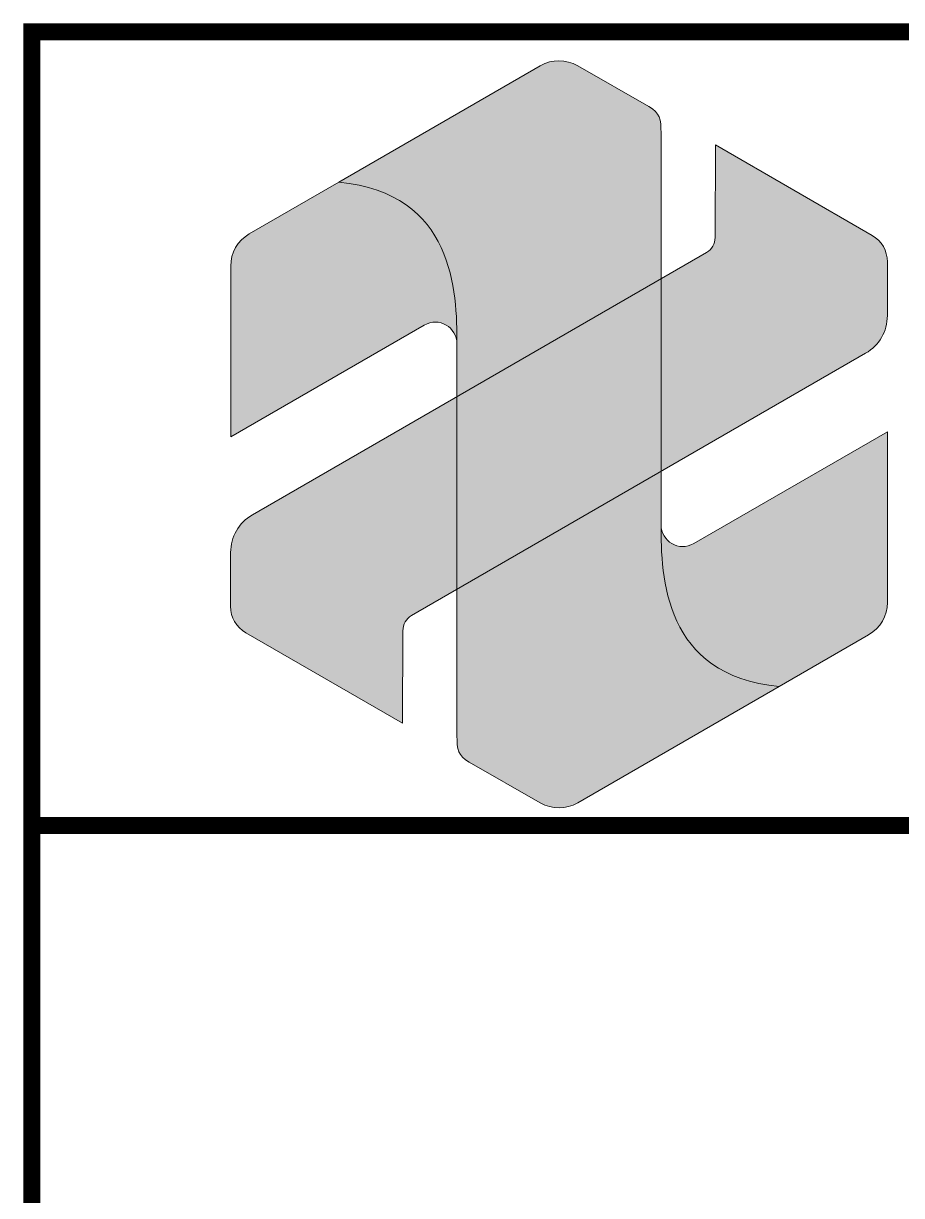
# Model space of a CAD drawing. Extents: x 148 to 221443, y -36682 to 6758.
# Drawn here: x 102505.9 to 102815.9, y -22703.3 to -22289.7 of the extents above; entities that cross this region are included whole.
import ezdxf

# ---------------------------------------------------------------- set-up
doc = ezdxf.new("R2010")
doc.units = 0
doc.header["$LTSCALE"] = 10
doc.header["$MEASUREMENT"] = 0
doc.layers.add('图层 1', color=7, linetype='Continuous')
doc.layers.add('图框层', color=7, linetype='Continuous', lineweight=15)

# ---------------------------------------------------------------- blocks, each defined once
blk = doc.blocks.new('block 3')
at = {"layer": '图层 1', "true_color": 0x0f208a}
h = blk.add_hatch(color=166, dxfattribs=at)
edge = h.paths.add_edge_path()
edge.add_spline(control_points=[(73.493, -141.42), (73.493, -141.42), (69.748, -143.582), (69.748, -143.582), (71.899, -143.781), (71.944, -145.62), (71.944, -146.584), (71.944, -146.584), (71.944, -153.861), (71.944, -153.861), (71.944, -154.116), (71.964, -154.233), (72.171, -154.351), (72.171, -154.351), (73.493, -155.106), (73.493, -155.106), (73.714, -155.233), (73.967, -155.234), (74.187, -155.106), (74.187, -155.106), (77.933, -152.944), (77.933, -152.944), (75.782, -152.745), (75.736, -150.907), (75.736, -149.942), (75.736, -149.942), (75.736, -142.665), (75.736, -142.665), (75.736, -142.41), (75.716, -142.293), (75.509, -142.175), (75.509, -142.175), (74.187, -141.42), (74.187, -141.42), (73.966, -141.294), (73.714, -141.293), (73.493, -141.42)], knot_values=[0, 0, 0, 0, 1, 1, 1, 2, 2, 2, 3, 3, 3, 4, 4, 4, 5, 5, 5, 6, 6, 6, 7, 7, 7, 8, 8, 8, 9, 9, 9, 10, 10, 10, 11, 11, 11, 12, 12, 12, 12], degree=3, periodic=0)
at = {"layer": '图层 1', "true_color": 0x4cab26}
h = blk.add_hatch(color=74, dxfattribs=at)
edge = h.paths.add_edge_path()
edge.add_spline(control_points=[(79.94, -146.057), (79.94, -146.057), (79.94, -145.06), (79.94, -145.06), (79.94, -144.852), (79.837, -144.673), (79.657, -144.569), (79.657, -144.569), (76.747, -142.889), (76.747, -142.889), (76.747, -142.889), (76.741, -144.609), (76.741, -144.609), (76.74, -144.727), (76.681, -144.828), (76.579, -144.888), (76.579, -144.888), (68.145, -149.76), (68.145, -149.76), (67.888, -149.908), (67.74, -150.163), (67.74, -150.46), (67.74, -150.46), (67.74, -151.457), (67.74, -151.457), (67.74, -151.665), (67.843, -151.844), (68.024, -151.948), (68.024, -151.948), (70.933, -153.628), (70.933, -153.628), (70.933, -153.628), (70.94, -151.91), (70.94, -151.91), (70.94, -151.792), (70.999, -151.69), (71.101, -151.631), (71.101, -151.631), (79.535, -146.758), (79.535, -146.758), (79.793, -146.609), (79.94, -146.354), (79.94, -146.057)], knot_values=[0, 0, 0, 0, 1, 1, 1, 2, 2, 2, 3, 3, 3, 4, 4, 4, 5, 5, 5, 6, 6, 6, 7, 7, 7, 8, 8, 8, 9, 9, 9, 10, 10, 10, 11, 11, 11, 12, 12, 12, 13, 13, 13, 14, 14, 14, 14], degree=3, periodic=0)
at = {"layer": '图层 1', "lineweight": 0}
for points, knots in [([(73.493, -141.42), (73.493, -141.42), (69.748, -143.582), (69.748, -143.582), (71.899, -143.781), (71.944, -145.62), (71.944, -146.584), (71.944, -146.584), (71.944, -153.861), (71.944, -153.861), (71.944, -154.116), (71.964, -154.233), (72.171, -154.351), (72.171, -154.351), (73.493, -155.106), (73.493, -155.106), (73.714, -155.233), (73.967, -155.234), (74.187, -155.106), (74.187, -155.106), (77.933, -152.944), (77.933, -152.944), (75.782, -152.745), (75.736, -150.907), (75.736, -149.942), (75.736, -149.942), (75.736, -142.665), (75.736, -142.665), (75.736, -142.41), (75.716, -142.293), (75.509, -142.175), (75.509, -142.175), (74.187, -141.42), (74.187, -141.42), (73.966, -141.294), (73.714, -141.293), (73.493, -141.42)], [0, 0, 0, 0, 1, 1, 1, 2, 2, 2, 3, 3, 3, 4, 4, 4, 5, 5, 5, 6, 6, 6, 7, 7, 7, 8, 8, 8, 9, 9, 9, 10, 10, 10, 11, 11, 11, 12, 12, 12, 12]), ([(79.94, -146.057), (79.94, -146.057), (79.94, -145.06), (79.94, -145.06), (79.94, -144.852), (79.837, -144.673), (79.657, -144.569), (79.657, -144.569), (76.747, -142.889), (76.747, -142.889), (76.747, -142.889), (76.741, -144.609), (76.741, -144.609), (76.74, -144.727), (76.681, -144.828), (76.579, -144.888), (76.579, -144.888), (68.145, -149.76), (68.145, -149.76), (67.888, -149.908), (67.74, -150.163), (67.74, -150.46), (67.74, -150.46), (67.74, -151.457), (67.74, -151.457), (67.74, -151.665), (67.843, -151.844), (68.024, -151.948), (68.024, -151.948), (70.933, -153.628), (70.933, -153.628), (70.933, -153.628), (70.94, -151.91), (70.94, -151.91), (70.94, -151.792), (70.999, -151.69), (71.101, -151.631), (71.101, -151.631), (79.535, -146.758), (79.535, -146.758), (79.793, -146.609), (79.94, -146.354), (79.94, -146.057)], [0, 0, 0, 0, 1, 1, 1, 2, 2, 2, 3, 3, 3, 4, 4, 4, 5, 5, 5, 6, 6, 6, 7, 7, 7, 8, 8, 8, 9, 9, 9, 10, 10, 10, 11, 11, 11, 12, 12, 12, 13, 13, 13, 14, 14, 14, 14]), ([(69.748, -143.582), (69.748, -143.582), (68.087, -144.541), (68.087, -144.541), (67.867, -144.668), (67.741, -144.887), (67.741, -145.142), (67.741, -145.142), (67.741, -148.31), (67.741, -148.31), (67.741, -148.31), (71.337, -146.234), (71.337, -146.234), (71.608, -146.077), (71.944, -146.272), (71.944, -146.584), (71.944, -145.62), (71.899, -143.781), (69.748, -143.582)], [0, 0, 0, 0, 1, 1, 1, 2, 2, 2, 3, 3, 3, 4, 4, 4, 5, 5, 5, 6, 6, 6, 6]), ([(77.933, -152.944), (77.933, -152.944), (79.593, -151.985), (79.593, -151.985), (79.813, -151.858), (79.94, -151.639), (79.94, -151.384), (79.94, -151.384), (79.94, -148.216), (79.94, -148.216), (79.94, -148.216), (76.343, -150.293), (76.343, -150.293), (76.073, -150.449), (75.736, -150.254), (75.736, -149.942), (75.736, -150.907), (75.782, -152.745), (77.933, -152.944)], [0, 0, 0, 0, 1, 1, 1, 2, 2, 2, 3, 3, 3, 4, 4, 4, 5, 5, 5, 6, 6, 6, 6])]:
    blk.add_open_spline(points, degree=3, knots=knots, dxfattribs=at)
blk = doc.blocks.new('block 2')
at = {"layer": '图层 1'}
blk.add_blockref('block 3', (0, 0), dxfattribs=at)

msp = doc.modelspace()

# ---------------------------------------------------------------- hatches: boundary and pattern name
at = {"layer": '图框层'}
h = msp.add_hatch(color=256, dxfattribs=at)
h.dxf.hatch_style = 1
h.set_gradient(color1=(1, 64, 152), color2=(0, 162, 234))
edge = h.paths.add_edge_path()
edge.add_spline(control_points=[(102656.4787, -22377.6977), (102656.0943, -22376.1937), (102655.6492, -22374.6948), (102655.1338, -22373.2126)], knot_values=[1.56249719, 1.56249719, 1.56249719, 1.56249719, 1.62499379, 1.62499379, 1.62499379, 1.62499379], degree=3, periodic=0)
edge.add_spline(control_points=[(102655.1338, -22373.2126), (102654.6185, -22371.7305), (102654.0328, -22370.2651), (102653.3674, -22368.8281)], knot_values=[1.49999987, 1.49999987, 1.49999987, 1.49999987, 1.56249719, 1.56249719, 1.56249719, 1.56249719], degree=3, periodic=0)
edge.add_spline(control_points=[(102653.3674, -22368.8281), (102653.0347, -22368.1096), (102652.6819, -22367.3981), (102652.3081, -22366.6952)], knot_values=[1.46874766, 1.46874766, 1.46874766, 1.46874766, 1.49999987, 1.49999987, 1.49999987, 1.49999987], degree=3, periodic=0)
edge.add_spline(control_points=[(102652.3081, -22366.6952), (102651.9342, -22365.9923), (102651.5392, -22365.298), (102651.1218, -22364.6137)], knot_values=[1.43749566, 1.43749566, 1.43749566, 1.43749566, 1.46874766, 1.46874766, 1.46874766, 1.46874766], degree=3, periodic=0)
edge.add_spline(control_points=[(102651.1218, -22364.6137), (102650.7045, -22363.9295), (102650.2649, -22363.2553), (102649.8017, -22362.5926)], knot_values=[5.56250434, 5.56250434, 5.56250434, 5.56250434, 5.59375203, 5.59375203, 5.59375203, 5.59375203], degree=3, periodic=0)
edge.add_spline(control_points=[(102651.1218, -22364.6137), (102650.7045, -22363.9295), (102650.2649, -22363.2553), (102649.8017, -22362.5926)], knot_values=[1.40624797, 1.40624797, 1.40624797, 1.40624797, 1.43749566, 1.43749566, 1.43749566, 1.43749566], degree=3, periodic=0)
edge.add_spline(control_points=[(102649.8017, -22362.5926), (102648.8753, -22361.2671), (102647.8547, -22359.9875), (102646.7304, -22358.7655)], knot_values=[1.34374828, 1.34374828, 1.34374828, 1.34374828, 1.40624797, 1.40624797, 1.40624797, 1.40624797], degree=3, periodic=0)
edge.add_spline(control_points=[(102646.7304, -22358.7655), (102646.1682, -22358.1545), (102645.5801, -22357.5579), (102644.9649, -22356.9771)], knot_values=[1.31249703, 1.31249703, 1.31249703, 1.31249703, 1.34374828, 1.34374828, 1.34374828, 1.34374828], degree=3, periodic=0)
edge.add_spline(control_points=[(102644.9649, -22356.9771), (102644.3497, -22356.3964), (102643.7074, -22355.8316), (102643.0368, -22355.284)], knot_values=[1.28124859, 1.28124859, 1.28124859, 1.28124859, 1.31249703, 1.31249703, 1.31249703, 1.31249703], degree=3, periodic=0)
edge.add_spline(control_points=[(102643.0368, -22355.284), (102642.3662, -22354.7364), (102641.6672, -22354.2062), (102640.9387, -22353.6947)], knot_values=[1.24999755, 1.24999755, 1.24999755, 1.24999755, 1.28124859, 1.28124859, 1.28124859, 1.28124859], degree=3, periodic=0)
edge.add_spline(control_points=[(102640.9387, -22353.6947), (102640.2102, -22353.1832), (102639.4523, -22352.6905), (102638.6636, -22352.218)], knot_values=[1.21874891, 1.21874891, 1.21874891, 1.21874891, 1.24999755, 1.24999755, 1.24999755, 1.24999755], degree=3, periodic=0)
edge.add_spline(control_points=[(102638.6636, -22352.218), (102637.8749, -22351.7455), (102637.0555, -22351.2933), (102636.2042, -22350.8627)], knot_values=[1.18749814, 1.18749814, 1.18749814, 1.18749814, 1.21874891, 1.21874891, 1.21874891, 1.21874891], degree=3, periodic=0)
edge.add_spline(control_points=[(102636.2042, -22350.8627), (102635.3529, -22350.4321), (102634.4697, -22350.0233), (102633.5535, -22349.6375)], knot_values=[1.15624922, 1.15624922, 1.15624922, 1.15624922, 1.18749814, 1.18749814, 1.18749814, 1.18749814], degree=3, periodic=0)
edge.add_spline(control_points=[(102633.5535, -22349.6375), (102632.6372, -22349.2518), (102631.6878, -22348.8892), (102630.7041, -22348.5512)], knot_values=[1.12499883, 1.12499883, 1.12499883, 1.12499883, 1.15624922, 1.15624922, 1.15624922, 1.15624922], degree=3, periodic=0)
edge.add_spline(control_points=[(102630.7041, -22348.5512), (102629.7204, -22348.2132), (102628.7025, -22347.8999), (102627.649, -22347.6126)], knot_values=[1.09374953, 1.09374953, 1.09374953, 1.09374953, 1.12499883, 1.12499883, 1.12499883, 1.12499883], degree=3, periodic=0)
edge.add_spline(control_points=[(102627.649, -22347.6126), (102626.5956, -22347.3252), (102625.5066, -22347.064), (102624.381, -22346.8302)], knot_values=[1.06249938, 1.06249938, 1.06249938, 1.06249938, 1.09374953, 1.09374953, 1.09374953, 1.09374953], degree=3, periodic=0)
edge.add_spline(control_points=[(102624.381, -22346.8302), (102623.2554, -22346.5965), (102622.0931, -22346.3903), (102620.8929, -22346.2131)], knot_values=[1.03124985, 1.03124985, 1.03124985, 1.03124985, 1.06249938, 1.06249938, 1.06249938, 1.06249938], degree=3, periodic=0)
edge.add_spline(control_points=[(102620.8929, -22346.2131), (102619.6927, -22346.0358), (102618.4547, -22345.8876), (102617.1776, -22345.7697), (102617.1776, -22345.7697), (102617.1776, -22345.7697), (102617.1776, -22345.7697)], knot_values=[0.99999721, 0.99999721, 0.99999721, 0.99999721, 1.03124706, 1.03124706, 1.03124706, 1.03124985, 1.03124985, 1.03124985, 1.03124985], degree=3, periodic=0)
edge.add_spline(control_points=[(102620.8929, -22346.2131), (102619.6927, -22346.0358), (102618.4547, -22345.8876), (102617.1776, -22345.7697)], knot_values=[5.96875015, 5.96875015, 5.96875015, 5.96875015, 6, 6, 6, 6], degree=3, periodic=0)
edge.add_spline(control_points=[(102617.1776, -22345.7697), (102617.1776, -22345.7697), (102585.6339, -22363.9831), (102585.6339, -22363.9831)], knot_values=[0, 0, 0, 0, 1, 1, 1, 1], degree=3, periodic=0)
edge.add_spline(control_points=[(102585.6339, -22363.9831), (102581.4414, -22366.405), (102579.0424, -22370.5615), (102579.0424, -22375.402), (102579.0424, -22375.402), (102579.0424, -22390.4506), (102579.0424, -22405.4991)], knot_values=[1, 1, 1, 1, 2, 2, 2, 2.5, 2.5, 2.5, 2.5], degree=3, periodic=0)
edge.add_spline(control_points=[(102579.0424, -22405.4991), (102579.0424, -22420.5476), (102579.0424, -22435.5961), (102579.0424, -22435.5961), (102579.0424, -22435.5961), (102647.3728, -22396.1453), (102647.3728, -22396.1453)], knot_values=[2.5, 2.5, 2.5, 2.5, 3, 3, 3, 4, 4, 4, 4], degree=3, periodic=0)
edge.add_spline(control_points=[(102647.3728, -22396.1453), (102652.5144, -22393.1736), (102658.9063, -22396.8653), (102658.9063, -22402.8023)], knot_values=[4, 4, 4, 4, 5, 5, 5, 5], degree=3, periodic=0)
edge.add_spline(control_points=[(102658.9063, -22421.4425), (102658.9063, -22410.1434), (102658.9063, -22402.8023), (102658.9063, -22402.8023), (102658.9063, -22400.5116), (102658.8928, -22397.9614), (102658.7895, -22395.2448)], knot_values=[1.87499563, 1.87499563, 1.87499563, 1.87499563, 2.10541277, 2.10541277, 2.10541277, 2.23041714, 2.23041714, 2.23041714, 2.23041714], degree=3, periodic=0)
edge.add_spline(control_points=[(102658.7895, -22395.2448), (102658.8928, -22397.9614), (102658.9063, -22400.5116), (102658.9063, -22402.8023)], knot_values=[5, 5, 5, 5, 5.12500437, 5.12500437, 5.12500437, 5.12500437], degree=3, periodic=0)
edge.add_spline(control_points=[(102658.9063, -22421.4425), (102658.9063, -22410.1434), (102658.9063, -22402.8023), (102658.9063, -22402.8023), (102658.9063, -22400.5116), (102658.8928, -22397.9614), (102658.7895, -22395.2448)], knot_values=[1.87499563, 1.87499563, 1.87499563, 1.87499563, 2.10541277, 2.10541277, 2.10541277, 2.23041714, 2.23041714, 2.23041714, 2.23041714], degree=3, periodic=0)
edge.add_spline(control_points=[(102658.9063, -22402.8023), (102658.9063, -22400.5116), (102658.8928, -22397.9614), (102658.7895, -22395.2448)], knot_values=[5, 5, 5, 5, 5.12500437, 5.12500437, 5.12500437, 5.12500437], degree=3, periodic=0)
edge.add_spline(control_points=[(102658.7895, -22395.2448), (102658.6861, -22392.5285), (102658.4929, -22389.6459), (102658.1332, -22386.6904)], knot_values=[1.74999987, 1.74999987, 1.74999987, 1.74999987, 1.87499563, 1.87499563, 1.87499563, 1.87499563], degree=3, periodic=0)
edge.add_spline(control_points=[(102658.1332, -22386.6904), (102657.9534, -22385.2125), (102657.732, -22383.7164), (102657.4594, -22382.2137)], knot_values=[1.68749656, 1.68749656, 1.68749656, 1.68749656, 1.74999987, 1.74999987, 1.74999987, 1.74999987], degree=3, periodic=0)
edge.add_spline(control_points=[(102657.4594, -22382.2137), (102657.1868, -22380.7111), (102656.8631, -22379.2018), (102656.4787, -22377.6977)], knot_values=[1.62499379, 1.62499379, 1.62499379, 1.62499379, 1.68749656, 1.68749656, 1.68749656, 1.68749656], degree=3, periodic=0)
h = msp.add_hatch(color=256, dxfattribs=at)
h.dxf.hatch_style = 1
h.set_gradient(color1=(0, 162, 234), color2=(1, 64, 152))
edge = h.paths.add_edge_path()
edge.add_spline(control_points=[(102804.2335, -22505.4255), (102808.426, -22503.0036), (102810.825, -22498.8536), (102810.825, -22494.0098), (102810.825, -22494.0098), (102810.825, -22478.9613), (102810.825, -22463.9127)], knot_values=[1, 1, 1, 1, 2, 2, 2, 2.5, 2.5, 2.5, 2.5], degree=3, periodic=0)
edge.add_spline(control_points=[(102810.825, -22463.9127), (102810.825, -22448.8642), (102810.825, -22433.8157), (102810.825, -22433.8157), (102810.825, -22433.8157), (102742.4946, -22473.2665), (102742.4946, -22473.2665)], knot_values=[2.5, 2.5, 2.5, 2.5, 3, 3, 3, 4, 4, 4, 4], degree=3, periodic=0)
edge.add_spline(control_points=[(102742.4946, -22473.2665), (102737.353, -22476.2317), (102730.9644, -22472.54), (102730.9644, -22466.6096)], knot_values=[4, 4, 4, 4, 5, 5, 5, 5], degree=3, periodic=0)
edge.add_spline(control_points=[(102730.9644, -22447.8126), (102730.9644, -22459.2006), (102730.9644, -22466.6096), (102730.9644, -22466.6096), (102730.9644, -22468.8998), (102730.9778, -22471.4497), (102731.0811, -22474.1658)], knot_values=[7.87499562, 7.87499562, 7.87499562, 7.87499562, 8.10647613, 8.10647613, 8.10647613, 8.23148051, 8.23148051, 8.23148051, 8.23148051], degree=3, periodic=0)
edge.add_spline(control_points=[(102731.0811, -22474.1658), (102730.9778, -22471.4497), (102730.9644, -22468.8998), (102730.9644, -22466.6096)], knot_values=[5, 5, 5, 5, 5.12500438, 5.12500438, 5.12500438, 5.12500438], degree=3, periodic=0)
edge.add_spline(control_points=[(102730.9644, -22447.8126), (102730.9644, -22459.2006), (102730.9644, -22466.6096), (102730.9644, -22466.6096), (102730.9644, -22468.8998), (102730.9778, -22471.4497), (102731.0811, -22474.1658)], knot_values=[7.87499562, 7.87499562, 7.87499562, 7.87499562, 8.10647613, 8.10647613, 8.10647613, 8.23148051, 8.23148051, 8.23148051, 8.23148051], degree=3, periodic=0)
edge.add_spline(control_points=[(102730.9644, -22466.6096), (102730.9644, -22468.8998), (102730.9778, -22471.4497), (102731.0811, -22474.1658)], knot_values=[5, 5, 5, 5, 5.12500438, 5.12500438, 5.12500438, 5.12500438], degree=3, periodic=0)
edge.add_spline(control_points=[(102731.0811, -22474.1658), (102731.1844, -22476.8817), (102731.3775, -22479.7639), (102731.737, -22482.719)], knot_values=[7.74999997, 7.74999997, 7.74999997, 7.74999997, 7.87499562, 7.87499562, 7.87499562, 7.87499562], degree=3, periodic=0)
edge.add_spline(control_points=[(102731.737, -22482.719), (102731.9167, -22484.1967), (102732.1381, -22485.6926), (102732.4105, -22487.1951)], knot_values=[7.68749656, 7.68749656, 7.68749656, 7.68749656, 7.74999997, 7.74999997, 7.74999997, 7.74999997], degree=3, periodic=0)
edge.add_spline(control_points=[(102732.4105, -22487.1951), (102732.683, -22488.6976), (102733.0067, -22490.2067), (102733.391, -22491.7106)], knot_values=[7.62499376, 7.62499376, 7.62499376, 7.62499376, 7.68749656, 7.68749656, 7.68749656, 7.68749656], degree=3, periodic=0)
edge.add_spline(control_points=[(102733.391, -22491.7106), (102733.7753, -22493.2145), (102734.2203, -22494.7132), (102734.7356, -22496.1952)], knot_values=[7.56249719, 7.56249719, 7.56249719, 7.56249719, 7.62499376, 7.62499376, 7.62499376, 7.62499376], degree=3, periodic=0)
edge.add_spline(control_points=[(102734.7356, -22496.1952), (102735.5085, -22498.4182), (102736.4395, -22500.6036), (102737.5608, -22502.7119)], knot_values=[7.46874766, 7.46874766, 7.46874766, 7.46874766, 7.56249719, 7.56249719, 7.56249719, 7.56249719], degree=3, periodic=0)
edge.add_spline(control_points=[(102737.5608, -22502.7119), (102737.9347, -22503.4147), (102738.3296, -22504.109), (102738.7469, -22504.7932)], knot_values=[7.43749565, 7.43749565, 7.43749565, 7.43749565, 7.46874766, 7.46874766, 7.46874766, 7.46874766], degree=3, periodic=0)
edge.add_spline(control_points=[(102738.7469, -22504.7932), (102739.1642, -22505.4773), (102739.6038, -22506.1514), (102740.0669, -22506.8141)], knot_values=[7.40624797, 7.40624797, 7.40624797, 7.40624797, 7.43749565, 7.43749565, 7.43749565, 7.43749565], degree=3, periodic=0)
edge.add_spline(control_points=[(102740.0669, -22506.8141), (102740.5301, -22507.4768), (102741.0168, -22508.128), (102741.5283, -22508.7664)], knot_values=[7.37499626, 7.37499626, 7.37499626, 7.37499626, 7.40624797, 7.40624797, 7.40624797, 7.40624797], degree=3, periodic=0)
edge.add_spline(control_points=[(102741.5283, -22508.7664), (102742.0397, -22509.4046), (102742.5759, -22510.0299), (102743.1379, -22510.6408)], knot_values=[7.34374828, 7.34374828, 7.34374828, 7.34374828, 7.37499626, 7.37499626, 7.37499626, 7.37499626], degree=3, periodic=0)
edge.add_spline(control_points=[(102743.1379, -22510.6408), (102743.7001, -22511.2517), (102744.2881, -22511.8483), (102744.9033, -22512.429)], knot_values=[7.31249688, 7.31249688, 7.31249688, 7.31249688, 7.34374828, 7.34374828, 7.34374828, 7.34374828], degree=3, periodic=0)
edge.add_spline(control_points=[(102744.9033, -22512.429), (102745.5184, -22513.0097), (102746.1607, -22513.5745), (102746.8312, -22514.122)], knot_values=[7.28124859, 7.28124859, 7.28124859, 7.28124859, 7.31249688, 7.31249688, 7.31249688, 7.31249688], degree=3, periodic=0)
edge.add_spline(control_points=[(102746.8312, -22514.122), (102747.5019, -22514.6695), (102748.2008, -22515.1997), (102748.9293, -22515.7112)], knot_values=[7.2499975, 7.2499975, 7.2499975, 7.2499975, 7.28124859, 7.28124859, 7.28124859, 7.28124859], degree=3, periodic=0)
edge.add_spline(control_points=[(102748.9293, -22515.7112), (102749.6577, -22516.2226), (102750.4156, -22516.7153), (102751.2042, -22517.1877)], knot_values=[7.21874891, 7.21874891, 7.21874891, 7.21874891, 7.2499975, 7.2499975, 7.2499975, 7.2499975], degree=3, periodic=0)
edge.add_spline(control_points=[(102751.2042, -22517.1877), (102751.9929, -22517.6602), (102752.8123, -22518.1124), (102753.6636, -22518.5429)], knot_values=[7.18749813, 7.18749813, 7.18749813, 7.18749813, 7.21874891, 7.21874891, 7.21874891, 7.21874891], degree=3, periodic=0)
edge.add_spline(control_points=[(102753.6636, -22518.5429), (102754.5148, -22518.9734), (102755.3979, -22519.3823), (102756.3142, -22519.768)], knot_values=[7.15624922, 7.15624922, 7.15624922, 7.15624922, 7.18749813, 7.18749813, 7.18749813, 7.18749813], degree=3, periodic=0)
edge.add_spline(control_points=[(102756.3142, -22519.768), (102757.2305, -22520.1537), (102758.1798, -22520.5163), (102759.1635, -22520.8542)], knot_values=[7.12499878, 7.12499878, 7.12499878, 7.12499878, 7.15624922, 7.15624922, 7.15624922, 7.15624922], degree=3, periodic=0)
edge.add_spline(control_points=[(102759.1635, -22520.8542), (102760.1472, -22521.1922), (102761.1651, -22521.5055), (102762.2185, -22521.7928)], knot_values=[7.09374953, 7.09374953, 7.09374953, 7.09374953, 7.12499878, 7.12499878, 7.12499878, 7.12499878], degree=3, periodic=0)
edge.add_spline(control_points=[(102762.2185, -22521.7928), (102763.2719, -22522.0801), (102764.3609, -22522.3414), (102765.4865, -22522.5751)], knot_values=[7.06249963, 7.06249963, 7.06249963, 7.06249963, 7.09374953, 7.09374953, 7.09374953, 7.09374953], degree=3, periodic=0)
edge.add_spline(control_points=[(102765.4865, -22522.5751), (102766.6121, -22522.8088), (102767.7744, -22523.015), (102768.9745, -22523.1922)], knot_values=[7.03124984, 7.03124984, 7.03124984, 7.03124984, 7.06249963, 7.06249963, 7.06249963, 7.06249963], degree=3, periodic=0)
edge.add_spline(control_points=[(102768.9745, -22523.1922), (102770.1747, -22523.3695), (102771.4128, -22523.5177), (102772.6899, -22523.6355), (102772.6899, -22523.6355), (102772.6899, -22523.6355), (102772.6899, -22523.6355)], knot_values=[7, 7, 7, 7, 7.03124984, 7.03124984, 7.03124984, 7.03124984, 7.03124984, 7.03124984, 7.03124984], degree=3, periodic=0)
edge.add_spline(control_points=[(102772.6899, -22523.6355), (102772.6899, -22523.6355), (102804.2335, -22505.4255), (102804.2335, -22505.4255)], knot_values=[0, 0, 0, 0, 1, 1, 1, 1], degree=3, periodic=0)

# ---------------------------------------------------------------- linework, layer by layer
at = {"layer": '图框层', "const_width": 6}
msp.add_lwpolyline([(102508.8896, -22972.7319), (106108.8896, -22972.7319), (106108.8896, -22292.7319), (102508.8896, -22292.7319)], close=True, dxfattribs=at)
msp.add_lwpolyline([(102508.8896, -22572.7319), (106108.8896, -22572.7319)], dxfattribs=at)

# ---------------------------------------------------------------- block references
at = {"layer": '图层 1', "xscale": 19, "yscale": 19, "zscale": 19}
msp.add_blockref('block 2', (101291.9716, -19617.7065), dxfattribs=at)

doc.saveas('drawing.dxf')
